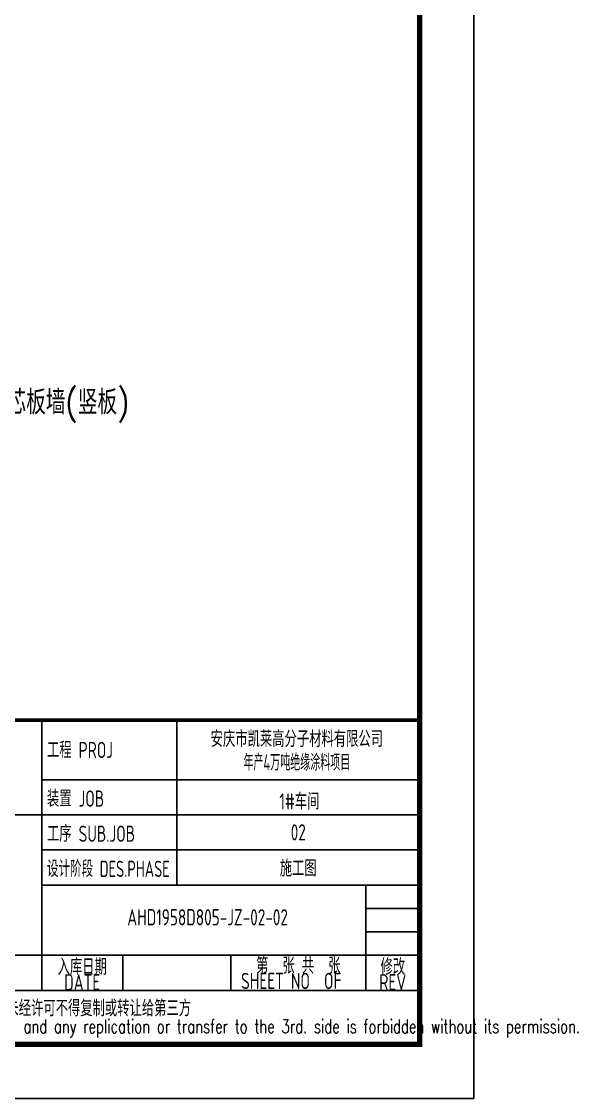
# Model space of a CAD drawing. Extents: x 4414382 to 4540065, y -615151 to -235742.
# Drawn here: x 4523688 to 4534000, y -422737 to -402805 of the extents above; entities that cross this region are included whole.
import ezdxf
from ezdxf.enums import TextEntityAlignment as Align

# ---------------------------------------------------------------- set-up
doc = ezdxf.new("R2010")
doc.units = 0
doc.header["$LTSCALE"] = 1000
doc.header["$MEASUREMENT"] = 0
doc.layers.get('0').update_dxf_attribs({"linetype": 'CONTINUOUS'})
doc.layers.add('PUB_TITLE', color=4, linetype='CONTINUOUS')
doc.styles.add('ECEC_TQ', font='txt_l.shx', dxfattribs={"bigfont": 'hztxt_l.shx'})
doc.styles.add('HZ1', font='txt.shx', dxfattribs={"bigfont": 'hzdx.shx'})
doc.styles.add('sceie', font='sceie.shx', dxfattribs={"bigfont": 'sceic.shx'})

msp = doc.modelspace()

# ---------------------------------------------------------------- linework, layer by layer
for p, q in [((4524062.2, -420737.3), (4524062.2, -415737.3)), ((4526562.2, -418787.3), (4526562.2, -415737.3)), ((4531062.2, -421737.3), (4531062.2, -415737.3)), ((4524062.2, -416837.3), (4531062.2, -416837.3)), ((4513062.2, -417487.3), (4524062.2, -417487.3)), ((4524062.2, -417487.3), (4531062.2, -417487.3)), ((4524062.2, -418137.3), (4531062.2, -418137.3)), ((4524062.2, -418787.3), (4531062.2, -418787.3)), ((4530062.2, -420737.3), (4530062.2, -418787.3)), ((4530062.2, -419220.7), (4531062.2, -419220.7)), ((4530062.2, -419654), (4531062.2, -419654)), ((4518562.2, -420087.3), (4531062.2, -420087.3)), ((4525562.2, -420737.3), (4525562.2, -420087.3)), ((4527562.2, -420737.3), (4527562.2, -420087.3)), ((4513062.2, -420737.3), (4531062.2, -420737.3)), ((4513062.2, -421737.3), (4531062.2, -421737.3))]:
    msp.add_line(p, q)
at = {"const_width": 70}
msp.add_lwpolyline([(4531062.2, -415737.3), (4513062.2, -415737.3)], dxfattribs=at)
at = {"layer": 'PUB_TITLE', "color": 4}
msp.add_lwpolyline([(4447962.2, -422737.3), (4532062.2, -422737.3), (4532062.2, -363337.3), (4447962.2, -363337.3)], close=True, dxfattribs=at)
at = {"layer": 'PUB_TITLE', "color": 4, "const_width": 100}
msp.add_lwpolyline([(4450462.2, -421737.3), (4531062.2, -421737.3), (4531062.2, -364337.3), (4450462.2, -364337.3)], close=True, dxfattribs=at)

# ---------------------------------------------------------------- texts
at = {"color": 4, "style": 'HZ1', "width": 0.85}
msp.add_text('100厚岩棉夹芯板墙(竖板)', height=450, dxfattribs=at).set_placement((4520974.1, -410076.8))
for s, height, style, width, p in [('安庆市凯莱高分子材料有限公司', 300, 'sceie', 0.8, (4528785.9, -416067.2)), ('年产4万吨绝缘涂料项目', 300, 'sceie', 0.65, (4528785.9, -416502.2)), ('1#车间', 300, 'sceie', 0.8, (4528833.7, -417223.3)), ('02', 300, 'sceie', 0.8, (4528812.2, -417812.3)), ('施工图', 300, 'sceie', 0.8, (4528812.2, -418462.3)), ('入库日期', 300, 'sceie', 0.8, (4524812.2, -420287.3)), ('第  张 共  张', 300, 'sceie', 0.8, (4528812.2, -420262.3)), ('修改', 300, 'sceie', 0.8, (4530562.2, -420287.3)), ('DATE', 300, 'sceie', 0.8, (4524812.2, -420587.3)), ('SHEET NO  OF  ', 300, 'sceie', 0.8, (4528812.2, -420562.3)), ('REV', 300, 'sceie', 0.8, (4530562.2, -420587.3)), ('本文件专有权属安徽华东化工医药工程有限责任公司所有,未经许可不得复制或转让给第三方', 300, 'sceie', 0.8, (4522233.3, -421086.2)), ('The proprietary right of this document belongs to Anhui Huadong Chemical And Medical Engineering  Co.,Ltd.  and any replication or transfer to the 3rd. side is forbidden without its permission. ', 250, 'ECEC_TQ', 0.72, (4522062.2, -421437.3))]:
    msp.add_text(s, height=height, dxfattribs=dict(style=style, width=width)).set_placement(p, align=Align.MIDDLE)
at = {"style": 'sceie'}
for s, width, p in [('工程 PROJ', 0.8, (4524159, -416437.3)), ('装置 JOB', 0.8, (4524159, -417337.3)), ('工序 SUB.JOB', 0.8, (4524159, -417987.3)), ('设计阶段 DES.PHASE', 0.75, (4524159, -418637.3))]:
    msp.add_text(s, height=300, dxfattribs=dict(at, width=width)).set_placement(p)
at = {"style": 'sceie', "width": 0.8}
msp.add_attdef('AHD1958D805-JZ-02-02', text='200320-02-040', height=300, dxfattribs=at).set_placement((4527133, -419383.6), align=Align.MIDDLE)

doc.saveas('drawing.dxf')
